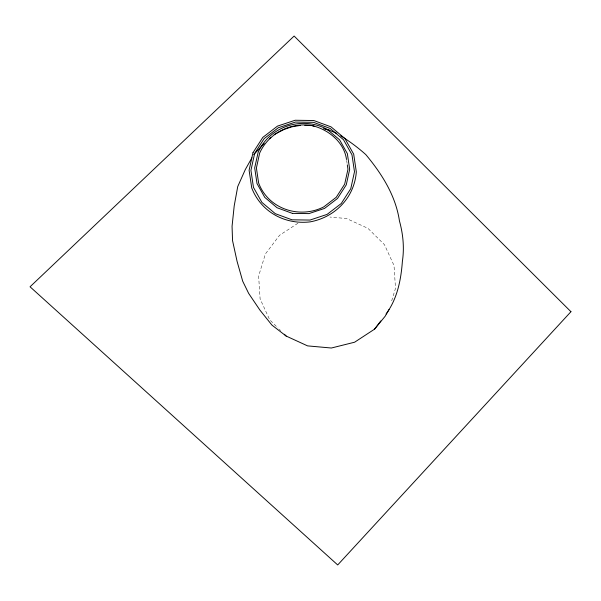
<?xml version="1.0" encoding="UTF-8"?>
<svg xmlns="http://www.w3.org/2000/svg" width="601" height="601" viewBox="0 0 601 601"><rect width="100%" height="100%" fill="white"/><g stroke="black" fill="none" stroke-linecap="round" stroke-linejoin="round"><path stroke-width="0.45" stroke-dasharray="3 2.25" d="M391.687 300.838L395.503 288.36L394.016 265.507L384.452 244.667L367.97 228.357L346.544 218.539L329.964 217.051M297.961 223.226L279.6 235.246L265.394 253.945L258.625 276.062L260.113 298.915L269.676 319.755L278.053 328.041M279.3 329.273L280.584 330.55M346.649 160.414L347.303 164.839"/><path stroke-width="0.9" d="M252.953 152.744L249.099 170.278L251.744 187.978C261.007 211.965 285.069 224.894 310.244 221.859C335.238 217.141 354.402 197.571 356.318 171.863L353.696 154.164L344.936 138.568L331.031 126.864L313.767 120.516L295.174 120.253L277.482 126.112L262.825 137.374L252.983 152.692M389.02 309.553L385.121 316.276L374.536 329.175L354.605 342.217L331.354 348.017L307.584 345.883L286.166 336.064L271.93 325.096L259.97 310.169L248.671 293.416L242.706 281.215L237.087 261.405L232.549 240.633L232.061 226.292L234.21 205.858L237.733 186.565L245.298 169.572L251.902 157.823M374.536 329.175L380.779 320.957M386.075 313.985C397.284 298.862 401.025 279.856 402.377 261.443C404.443 247.815 403.098 234.135 399.44 220.898C395.661 195.595 381.883 173.899 365.821 154.607C358.016 147.606 349.602 141.37 340.714 135.811M253.667 154.69L264.222 143.459M269.518 138.703L270.841 137.509M274.154 134.541L284.078 129.47L291.778 126.849L300.312 125.421M304.752 125.399L310.965 125.354L314.361 126.248M292.371 213.378L308.861 213.61L324.548 208.419L337.537 198.435L346.259 184.853L349.677 169.317L347.355 153.631L339.588 139.815L327.275 129.44C302.333 115.708 269.766 126.172 258.13 152.316L254.689 167.904L257.025 183.59L264.793 197.406L277.069 207.751L292.402 213.378M323.473 128.674L329.408 130.229L336.793 133.392M325.832 129.283L329.408 130.229M284.333 334.254L286.166 336.064M346.522 159.528C344.11 142.046 328.266 129.268 311.679 125.519C290.501 122.086 268.489 133.324 259.67 153.045L256.409 167.972L258.618 182.959C268.249 209.028 299.561 219.245 323.744 206.894L336.252 197.278L344.666 184.176L347.964 169.264L347.303 164.839M254.651 153.405L250.933 170.346L253.457 187.377L261.901 202.379L275.288 213.663L291.988 219.808L309.973 220.064L327.087 214.399L341.255 203.506L350.774 188.691L354.492 171.743L351.968 154.78L343.502 139.717L330.122 128.434L313.452 122.319L295.452 122.063L278.331 127.728L264.147 138.636L254.651 153.405M570.95 311.701L337.702 564.955L30.05 286.79L294.129 36.045L570.95 311.701"/></g></svg>
